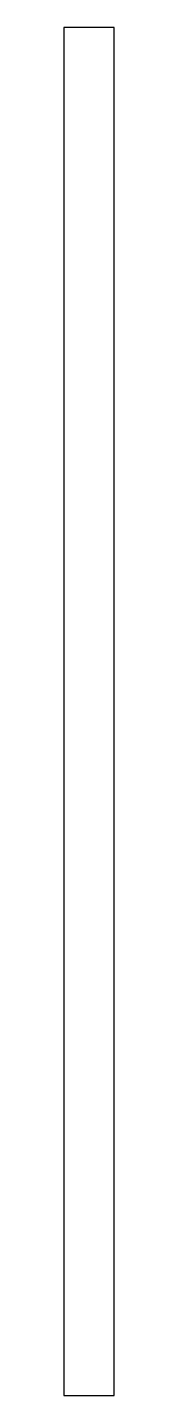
# Model space of a CAD drawing. Header units: millimetres. Extents: x 0 to 18, y -500 to 0.
import ezdxf

# ---------------------------------------------------------------- set-up
doc = ezdxf.new("R2010")
doc.units = ezdxf.units.MM

msp = doc.modelspace()

# ---------------------------------------------------------------- linework, layer by layer
msp.add_lwpolyline([(18.5, 0), (0, 0), (0, -500), (18.5, -500)], close=True)

doc.saveas('drawing.dxf')
